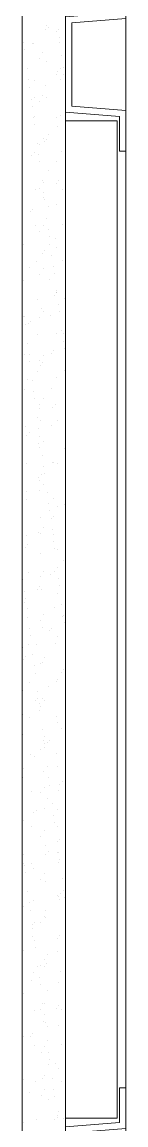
# Model space of a CAD drawing. Header units: inches. Extents: x 891 to 14187, y -1169 to 3232.
# Drawn here: x 9018.87 to 9020.37, y 2691.6 to 2707.5 of the extents above; entities that cross this region are included whole.
import ezdxf

# ---------------------------------------------------------------- set-up
doc = ezdxf.new("R2010")
doc.units = ezdxf.units.IN
doc.header["$MEASUREMENT"] = 0
for name, color, linetype, lineweight in [('A-WALL-PRHT', 7, 'Continuous', 9), ('E1', 7, 'Continuous', 9), ('E2', 7, 'Continuous', 9), ('E3', 7, 'Continuous', 9), ('EX-Windows', 7, 'Continuous', 9)]:
    doc.layers.add(name, color=color, linetype=linetype, lineweight=lineweight)

msp = doc.modelspace()

# ---------------------------------------------------------------- linework, layer by layer
at = {"layer": 'A-WALL-PRHT', "color": 8}
for p, q in [((9018.874, 2739.698), (9018.874, 2659.388)), ((9019.499, 2739.698), (9019.499, 2659.388))]:
    msp.add_line(p, q, dxfattribs=at)
at = {"layer": 'E1', "color": 8}
for p, q in [((9019.215, 2707.387), (9019.215, 2707.387)), ((9019.215, 2707.387), (9019.215, 2707.387)), ((9019.23, 2707.447), (9019.23, 2707.447)), ((9019.249, 2707.424), (9019.249, 2707.424)), ((9019.395, 2707.384), (9019.395, 2707.384)), ((9019.395, 2707.384), (9019.395, 2707.384)), ((9018.88, 2707.363), (9018.88, 2707.363)), ((9019.369, 2707.362), (9019.369, 2707.362)), ((9019.369, 2707.362), (9019.369, 2707.362)), ((9019.408, 2707.28), (9019.408, 2707.28)), ((9019.408, 2707.28), (9019.408, 2707.28)), ((9018.901, 2707.2), (9018.901, 2707.2)), ((9018.901, 2707.2), (9018.901, 2707.2)), ((9018.915, 2707.096), (9018.915, 2707.096)), ((9018.915, 2707.096), (9018.915, 2707.096)), ((9019.03, 2707.193), (9019.03, 2707.193)), ((9019.03, 2707.193), (9019.03, 2707.193)), ((9019.033, 2707.188), (9019.033, 2707.188)), ((9019.033, 2707.188), (9019.033, 2707.188)), ((9019.415, 2707.206), (9019.415, 2707.206)), ((9019.415, 2707.206), (9019.415, 2707.206)), ((9019.122, 2706.974), (9019.122, 2706.974)), ((9019.122, 2706.974), (9019.122, 2706.974)), ((9019.175, 2707.058), (9019.175, 2707.058)), ((9019.227, 2706.935), (9019.227, 2706.935)), ((9019.227, 2706.935), (9019.227, 2706.935)), ((9019.444, 2707.009), (9019.444, 2707.009)), ((9018.951, 2706.824), (9018.951, 2706.824)), ((9019.391, 2706.785), (9019.391, 2706.785)), ((9019.391, 2706.785), (9019.391, 2706.785)), ((9019.425, 2706.822), (9019.425, 2706.822)), ((9019.466, 2706.846), (9019.466, 2706.846)), ((9019.466, 2706.846), (9019.466, 2706.846)), ((9018.972, 2706.662), (9018.972, 2706.662)), ((9018.972, 2706.662), (9018.972, 2706.662)), ((9019.049, 2706.653), (9019.049, 2706.653)), ((9019.37, 2706.739), (9019.37, 2706.739)), ((9019.37, 2706.739), (9019.37, 2706.739)), ((9019.434, 2706.666), (9019.434, 2706.666)), ((9019.479, 2706.742), (9019.479, 2706.742)), ((9019.479, 2706.742), (9019.479, 2706.742)), ((9018.986, 2706.558), (9018.986, 2706.558)), ((9018.986, 2706.558), (9018.986, 2706.558)), ((9019.176, 2706.435), (9019.176, 2706.435)), ((9019.208, 2706.586), (9019.208, 2706.586)), ((9019.208, 2706.586), (9019.208, 2706.586)), ((9019.015, 2706.376), (9019.015, 2706.376)), ((9019.015, 2706.376), (9019.015, 2706.376)), ((9019.022, 2706.286), (9019.022, 2706.286)), ((9019.049, 2706.412), (9019.049, 2706.412)), ((9019.123, 2706.351), (9019.123, 2706.351)), ((9019.123, 2706.351), (9019.123, 2706.351)), ((9019.234, 2706.412), (9019.234, 2706.412)), ((9019.234, 2706.412), (9019.234, 2706.412)), ((9019.043, 2706.123), (9019.043, 2706.123)), ((9019.043, 2706.123), (9019.043, 2706.123)), ((9019.047, 2706.142), (9019.047, 2706.142)), ((9019.047, 2706.142), (9019.047, 2706.142)), ((9019.371, 2706.116), (9019.371, 2706.116)), ((9019.371, 2706.116), (9019.371, 2706.116)), ((9019.432, 2706.154), (9019.432, 2706.154)), ((9019.432, 2706.154), (9019.432, 2706.154)), ((9019.057, 2706.019), (9019.057, 2706.019)), ((9019.057, 2706.019), (9019.057, 2706.019)), ((9019.384, 2705.985), (9019.384, 2705.985)), ((9019.384, 2705.985), (9019.384, 2705.985)), ((9019.178, 2705.812), (9019.178, 2705.812)), ((9019.225, 2705.811), (9019.225, 2705.811)), ((9019.254, 2705.872), (9019.254, 2705.872)), ((9019.092, 2705.747), (9019.092, 2705.747)), ((9019.124, 2705.728), (9019.124, 2705.728)), ((9019.124, 2705.728), (9019.124, 2705.728)), ((9019.191, 2705.774), (9019.191, 2705.774)), ((9019.191, 2705.774), (9019.191, 2705.774)), ((9019.008, 2705.575), (9019.008, 2705.575)), ((9019.008, 2705.575), (9019.008, 2705.575)), ((9019.053, 2705.618), (9019.053, 2705.618)), ((9019.053, 2705.618), (9019.053, 2705.618)), ((9019.114, 2705.585), (9019.114, 2705.585)), ((9019.114, 2705.585), (9019.114, 2705.585)), ((9019.128, 2705.481), (9019.128, 2705.481)), ((9019.128, 2705.481), (9019.128, 2705.481)), ((9019.372, 2705.493), (9019.372, 2705.493)), ((9019.372, 2705.493), (9019.372, 2705.493)), ((9019.439, 2705.631), (9019.439, 2705.631)), ((9019.439, 2705.631), (9019.439, 2705.631)), ((9019.251, 2705.36), (9019.251, 2705.36)), ((9019.251, 2705.36), (9019.251, 2705.36)), ((9019.163, 2705.209), (9019.163, 2705.209)), ((9019.179, 2705.19), (9019.179, 2705.19)), ((9019.366, 2705.173), (9019.366, 2705.173)), ((9019.366, 2705.173), (9019.366, 2705.173)), ((9019.4, 2705.21), (9019.4, 2705.21)), ((9019.073, 2705.078), (9019.073, 2705.078)), ((9019.125, 2705.105), (9019.125, 2705.105)), ((9019.125, 2705.105), (9019.125, 2705.105)), ((9019.185, 2705.047), (9019.185, 2705.047)), ((9019.185, 2705.047), (9019.185, 2705.047)), ((9019.458, 2705.09), (9019.458, 2705.09)), ((9019.184, 2704.974), (9019.184, 2704.974)), ((9019.184, 2704.974), (9019.184, 2704.974)), ((9019.198, 2704.942), (9019.198, 2704.942)), ((9019.198, 2704.942), (9019.198, 2704.942)), ((9019.373, 2704.87), (9019.373, 2704.87)), ((9019.373, 2704.87), (9019.373, 2704.87)), ((9018.991, 2704.763), (9018.991, 2704.763)), ((9018.991, 2704.763), (9018.991, 2704.763)), ((9019.024, 2704.8), (9019.024, 2704.8)), ((9019.258, 2704.837), (9019.258, 2704.837)), ((9019.258, 2704.837), (9019.258, 2704.837)), ((9019.07, 2704.566), (9019.07, 2704.566)), ((9019.07, 2704.566), (9019.07, 2704.566)), ((9019.18, 2704.567), (9019.18, 2704.567)), ((9019.234, 2704.671), (9019.234, 2704.671)), ((9019.456, 2704.579), (9019.456, 2704.579)), ((9019.456, 2704.579), (9019.456, 2704.579)), ((9019.126, 2704.482), (9019.126, 2704.482)), ((9019.126, 2704.482), (9019.126, 2704.482)), ((9019.256, 2704.508), (9019.256, 2704.508)), ((9019.256, 2704.508), (9019.256, 2704.508)), ((9019.269, 2704.404), (9019.269, 2704.404)), ((9019.269, 2704.404), (9019.269, 2704.404)), ((9019.359, 2704.373), (9019.359, 2704.373)), ((9019.359, 2704.373), (9019.359, 2704.373)), ((9018.892, 2704.284), (9018.892, 2704.284)), ((9019.277, 2704.296), (9019.277, 2704.296)), ((9019.374, 2704.248), (9019.374, 2704.248)), ((9019.374, 2704.248), (9019.374, 2704.248)), ((9019.166, 2704.162), (9019.166, 2704.162)), ((9019.166, 2704.162), (9019.166, 2704.162)), ((9019.2, 2704.199), (9019.2, 2704.199)), ((9019.305, 2704.132), (9019.305, 2704.132)), ((9019.462, 2704.055), (9019.462, 2704.055)), ((9019.462, 2704.055), (9019.462, 2704.055)), ((9018.984, 2703.963), (9018.984, 2703.963)), ((9018.984, 2703.963), (9018.984, 2703.963)), ((9019.077, 2704.043), (9019.077, 2704.043)), ((9019.077, 2704.043), (9019.077, 2704.043)), ((9019.181, 2703.944), (9019.181, 2703.944)), ((9019.326, 2703.97), (9019.326, 2703.97)), ((9019.326, 2703.97), (9019.326, 2703.97)), ((9018.889, 2703.772), (9018.889, 2703.772)), ((9018.889, 2703.772), (9018.889, 2703.772)), ((9019.127, 2703.86), (9019.127, 2703.86)), ((9019.127, 2703.86), (9019.127, 2703.86)), ((9019.275, 2703.785), (9019.275, 2703.785)), ((9019.275, 2703.785), (9019.275, 2703.785)), ((9019.34, 2703.866), (9019.34, 2703.866)), ((9019.34, 2703.866), (9019.34, 2703.866)), ((9019.376, 2703.625), (9019.376, 2703.625)), ((9019.376, 2703.625), (9019.376, 2703.625)), ((9019.376, 2703.598), (9019.376, 2703.598)), ((9019.376, 2703.594), (9019.376, 2703.594)), ((9018.875, 2703.463), (9018.875, 2703.463)), ((9018.875, 2703.463), (9018.875, 2703.463)), ((9018.882, 2703.41), (9018.882, 2703.41)), ((9019.096, 2703.503), (9019.096, 2703.503)), ((9019.342, 2703.561), (9019.342, 2703.561)), ((9019.342, 2703.561), (9019.342, 2703.561)), ((9019.397, 2703.431), (9019.397, 2703.431)), ((9019.397, 2703.431), (9019.397, 2703.431)), ((9019.482, 2703.515), (9019.482, 2703.515)), ((9019.159, 2703.362), (9019.159, 2703.362)), ((9019.159, 2703.362), (9019.159, 2703.362)), ((9019.182, 2703.321), (9019.182, 2703.321)), ((9019.281, 2703.261), (9019.281, 2703.261)), ((9019.281, 2703.261), (9019.281, 2703.261)), ((9019.411, 2703.327), (9019.411, 2703.327)), ((9019.411, 2703.327), (9019.411, 2703.327)), ((9018.896, 2703.249), (9018.896, 2703.249)), ((9018.896, 2703.249), (9018.896, 2703.249)), ((9018.904, 2703.247), (9018.904, 2703.247)), ((9018.904, 2703.247), (9018.904, 2703.247)), ((9018.917, 2703.143), (9018.917, 2703.143)), ((9018.917, 2703.143), (9018.917, 2703.143)), ((9018.966, 2703.151), (9018.966, 2703.151)), ((9018.966, 2703.151), (9018.966, 2703.151)), ((9019, 2703.188), (9019, 2703.188)), ((9019.128, 2703.237), (9019.128, 2703.237)), ((9019.128, 2703.237), (9019.128, 2703.237)), ((9019.094, 2702.991), (9019.094, 2702.991)), ((9019.094, 2702.991), (9019.094, 2702.991)), ((9019.377, 2703.002), (9019.377, 2703.002)), ((9019.377, 2703.002), (9019.377, 2703.002)), ((9019.447, 2703.056), (9019.447, 2703.056)), ((9019.479, 2703.004), (9019.479, 2703.004)), ((9019.479, 2703.004), (9019.479, 2703.004)), ((9018.876, 2702.84), (9018.876, 2702.84)), ((9018.876, 2702.84), (9018.876, 2702.84)), ((9018.953, 2702.871), (9018.953, 2702.871)), ((9019.468, 2702.893), (9019.468, 2702.893)), ((9019.468, 2702.893), (9019.468, 2702.893)), ((9019.482, 2702.789), (9019.482, 2702.789)), ((9019.482, 2702.789), (9019.482, 2702.789)), ((9018.916, 2702.709), (9018.916, 2702.709)), ((9018.975, 2702.709), (9018.975, 2702.709)), ((9018.975, 2702.709), (9018.975, 2702.709)), ((9019.129, 2702.614), (9019.129, 2702.614)), ((9019.129, 2702.614), (9019.129, 2702.614)), ((9019.183, 2702.698), (9019.183, 2702.698)), ((9019.301, 2702.721), (9019.301, 2702.721)), ((9019.335, 2702.76), (9019.335, 2702.76)), ((9019.335, 2702.76), (9019.335, 2702.76)), ((9018.988, 2702.605), (9018.988, 2702.605)), ((9018.988, 2702.605), (9018.988, 2702.605)), ((9019.101, 2702.467), (9019.101, 2702.467)), ((9019.101, 2702.467), (9019.101, 2702.467)), ((9019.142, 2702.55), (9019.142, 2702.55)), ((9019.142, 2702.55), (9019.142, 2702.55)), ((9019.175, 2702.586), (9019.175, 2702.586)), ((9019.486, 2702.48), (9019.486, 2702.48)), ((9019.486, 2702.48), (9019.486, 2702.48)), ((9018.959, 2702.35), (9018.959, 2702.35)), ((9018.959, 2702.35), (9018.959, 2702.35)), ((9019.024, 2702.333), (9019.024, 2702.333)), ((9019.378, 2702.379), (9019.378, 2702.379)), ((9019.378, 2702.379), (9019.378, 2702.379)), ((9018.877, 2702.218), (9018.877, 2702.218)), ((9018.877, 2702.218), (9018.877, 2702.218)), ((9018.913, 2702.197), (9018.913, 2702.197)), ((9018.913, 2702.197), (9018.913, 2702.197)), ((9019.046, 2702.17), (9019.046, 2702.17)), ((9019.046, 2702.17), (9019.046, 2702.17)), ((9019.298, 2702.21), (9019.298, 2702.21)), ((9019.298, 2702.21), (9019.298, 2702.21)), ((9019.059, 2702.066), (9019.059, 2702.066)), ((9019.059, 2702.066), (9019.059, 2702.066)), ((9019.131, 2701.991), (9019.131, 2701.991)), ((9019.131, 2701.991), (9019.131, 2701.991)), ((9019.184, 2702.076), (9019.184, 2702.076)), ((9019.351, 2701.985), (9019.351, 2701.985)), ((9019.12, 2701.927), (9019.12, 2701.927)), ((9019.317, 2701.948), (9019.317, 2701.948)), ((9019.317, 2701.948), (9019.317, 2701.948)), ((9018.92, 2701.673), (9018.92, 2701.673)), ((9018.92, 2701.673), (9018.92, 2701.673)), ((9019.095, 2701.795), (9019.095, 2701.795)), ((9019.135, 2701.749), (9019.135, 2701.749)), ((9019.135, 2701.749), (9019.135, 2701.749)), ((9019.305, 2701.686), (9019.305, 2701.686)), ((9019.305, 2701.686), (9019.305, 2701.686)), ((9019.379, 2701.756), (9019.379, 2701.756)), ((9019.379, 2701.756), (9019.379, 2701.756)), ((9018.878, 2701.595), (9018.878, 2701.595)), ((9018.878, 2701.595), (9018.878, 2701.595)), ((9018.942, 2701.538), (9018.942, 2701.538)), ((9018.942, 2701.538), (9018.942, 2701.538)), ((9018.975, 2701.575), (9018.975, 2701.575)), ((9019.116, 2701.632), (9019.116, 2701.632)), ((9019.116, 2701.632), (9019.116, 2701.632)), ((9019.13, 2701.528), (9019.13, 2701.528)), ((9019.13, 2701.528), (9019.13, 2701.528)), ((9019.118, 2701.416), (9019.118, 2701.416)), ((9019.118, 2701.416), (9019.118, 2701.416)), ((9019.132, 2701.368), (9019.132, 2701.368)), ((9019.132, 2701.368), (9019.132, 2701.368)), ((9019.185, 2701.453), (9019.185, 2701.453)), ((9019.493, 2701.347), (9019.493, 2701.347)), ((9019.493, 2701.347), (9019.493, 2701.347)), ((9019.166, 2701.256), (9019.166, 2701.256)), ((9018.939, 2701.133), (9018.939, 2701.133)), ((9019.187, 2701.094), (9019.187, 2701.094)), ((9019.187, 2701.094), (9019.187, 2701.094)), ((9019.31, 2701.148), (9019.31, 2701.148)), ((9019.31, 2701.148), (9019.31, 2701.148)), ((9019.325, 2701.146), (9019.325, 2701.146)), ((9019.38, 2701.133), (9019.38, 2701.133)), ((9019.38, 2701.133), (9019.38, 2701.133)), ((9018.879, 2700.972), (9018.879, 2700.972)), ((9018.879, 2700.972), (9018.879, 2700.972)), ((9019.117, 2700.937), (9019.117, 2700.937)), ((9019.117, 2700.937), (9019.117, 2700.937)), ((9019.124, 2700.892), (9019.124, 2700.892)), ((9019.124, 2700.892), (9019.124, 2700.892)), ((9019.151, 2700.974), (9019.151, 2700.974)), ((9019.201, 2700.99), (9019.201, 2700.99)), ((9019.201, 2700.99), (9019.201, 2700.99)), ((9018.935, 2700.738), (9018.935, 2700.738)), ((9018.935, 2700.738), (9018.935, 2700.738)), ((9019.133, 2700.746), (9019.133, 2700.746)), ((9019.133, 2700.746), (9019.133, 2700.746)), ((9019.187, 2700.83), (9019.187, 2700.83)), ((9019.237, 2700.718), (9019.237, 2700.718)), ((9018.937, 2700.622), (9018.937, 2700.622)), ((9018.937, 2700.622), (9018.937, 2700.622)), ((9019.258, 2700.555), (9019.258, 2700.555)), ((9019.258, 2700.555), (9019.258, 2700.555)), ((9019.322, 2700.634), (9019.322, 2700.634)), ((9019.322, 2700.634), (9019.322, 2700.634)), ((9019.272, 2700.451), (9019.272, 2700.451)), ((9019.272, 2700.451), (9019.272, 2700.451)), ((9019.381, 2700.511), (9019.381, 2700.511)), ((9019.381, 2700.511), (9019.381, 2700.511)), ((9019.486, 2700.547), (9019.486, 2700.547)), ((9019.486, 2700.547), (9019.486, 2700.547)), ((9018.88, 2700.349), (9018.88, 2700.349)), ((9018.88, 2700.349), (9018.88, 2700.349)), ((9019.144, 2700.352), (9019.144, 2700.352)), ((9019.293, 2700.336), (9019.293, 2700.336)), ((9019.293, 2700.336), (9019.293, 2700.336)), ((9019.326, 2700.373), (9019.326, 2700.373)), ((9018.943, 2700.098), (9018.943, 2700.098)), ((9018.943, 2700.098), (9018.943, 2700.098)), ((9019.11, 2700.137), (9019.11, 2700.137)), ((9019.11, 2700.137), (9019.11, 2700.137)), ((9019.134, 2700.123), (9019.134, 2700.123)), ((9019.134, 2700.123), (9019.134, 2700.123)), ((9019.188, 2700.207), (9019.188, 2700.207)), ((9019.308, 2700.18), (9019.308, 2700.18)), ((9019.329, 2700.111), (9019.329, 2700.111)), ((9019.329, 2700.111), (9019.329, 2700.111)), ((9018.917, 2699.926), (9018.917, 2699.926)), ((9018.917, 2699.926), (9018.917, 2699.926)), ((9018.951, 2699.963), (9018.951, 2699.963)), ((9019.329, 2700.017), (9019.329, 2700.017)), ((9019.329, 2700.017), (9019.329, 2700.017)), ((9019.343, 2699.913), (9019.343, 2699.913)), ((9019.343, 2699.913), (9019.343, 2699.913)), ((9019.141, 2699.84), (9019.141, 2699.84)), ((9019.141, 2699.84), (9019.141, 2699.84)), ((9019.382, 2699.888), (9019.382, 2699.888)), ((9019.382, 2699.888), (9019.382, 2699.888)), ((9018.881, 2699.726), (9018.881, 2699.726)), ((9018.881, 2699.726), (9018.881, 2699.726)), ((9019.379, 2699.641), (9019.379, 2699.641)), ((9019.468, 2699.735), (9019.468, 2699.735)), ((9019.468, 2699.735), (9019.468, 2699.735)), ((9018.885, 2699.457), (9018.885, 2699.457)), ((9018.963, 2699.558), (9018.963, 2699.558)), ((9019.135, 2699.5), (9019.135, 2699.5)), ((9019.135, 2699.5), (9019.135, 2699.5)), ((9019.189, 2699.584), (9019.189, 2699.584)), ((9019.286, 2699.536), (9019.286, 2699.536)), ((9019.286, 2699.536), (9019.286, 2699.536)), ((9019.348, 2699.571), (9019.348, 2699.571)), ((9019.4, 2699.479), (9019.4, 2699.479)), ((9019.4, 2699.479), (9019.4, 2699.479)), ((9018.906, 2699.294), (9018.906, 2699.294)), ((9018.906, 2699.294), (9018.906, 2699.294)), ((9019.093, 2699.325), (9019.093, 2699.325)), ((9019.093, 2699.325), (9019.093, 2699.325)), ((9019.126, 2699.362), (9019.126, 2699.362)), ((9019.148, 2699.317), (9019.148, 2699.317)), ((9019.148, 2699.317), (9019.148, 2699.317)), ((9019.414, 2699.375), (9019.414, 2699.375)), ((9019.414, 2699.375), (9019.414, 2699.375)), ((9018.91, 2699.126), (9018.91, 2699.126)), ((9018.91, 2699.126), (9018.91, 2699.126)), ((9018.92, 2699.19), (9018.92, 2699.19)), ((9018.92, 2699.19), (9018.92, 2699.19)), ((9019.383, 2699.265), (9019.383, 2699.265)), ((9019.383, 2699.265), (9019.383, 2699.265)), ((9018.883, 2699.103), (9018.883, 2699.103)), ((9018.883, 2699.103), (9018.883, 2699.103)), ((9018.96, 2699.046), (9018.96, 2699.046)), ((9018.96, 2699.046), (9018.96, 2699.046)), ((9019.19, 2698.961), (9019.19, 2698.961)), ((9019.346, 2699.059), (9019.346, 2699.059)), ((9019.346, 2699.059), (9019.346, 2699.059)), ((9019.449, 2699.103), (9019.449, 2699.103)), ((9018.956, 2698.918), (9018.956, 2698.918)), ((9019.136, 2698.877), (9019.136, 2698.877)), ((9019.136, 2698.877), (9019.136, 2698.877)), ((9019.461, 2698.934), (9019.461, 2698.934)), ((9019.461, 2698.934), (9019.461, 2698.934)), ((9019.471, 2698.94), (9019.471, 2698.94)), ((9019.471, 2698.94), (9019.471, 2698.94)), ((9019.485, 2698.836), (9019.485, 2698.836)), ((9019.485, 2698.836), (9019.485, 2698.836)), ((9018.977, 2698.756), (9018.977, 2698.756)), ((9018.977, 2698.756), (9018.977, 2698.756)), ((9018.991, 2698.652), (9018.991, 2698.652)), ((9018.991, 2698.652), (9018.991, 2698.652)), ((9019.167, 2698.777), (9019.167, 2698.777)), ((9019.268, 2698.724), (9019.268, 2698.724)), ((9019.268, 2698.724), (9019.268, 2698.724)), ((9019.302, 2698.76), (9019.302, 2698.76)), ((9019.385, 2698.642), (9019.385, 2698.642)), ((9019.385, 2698.642), (9019.385, 2698.642)), ((9018.967, 2698.523), (9018.967, 2698.523)), ((9018.967, 2698.523), (9018.967, 2698.523)), ((9019.086, 2698.524), (9019.086, 2698.524)), ((9019.086, 2698.524), (9019.086, 2698.524)), ((9019.353, 2698.535), (9019.353, 2698.535)), ((9019.353, 2698.535), (9019.353, 2698.535)), ((9018.884, 2698.481), (9018.884, 2698.481)), ((9018.884, 2698.481), (9018.884, 2698.481)), ((9018.926, 2698.351), (9018.926, 2698.351)), ((9019.027, 2698.38), (9019.027, 2698.38)), ((9019.191, 2698.339), (9019.191, 2698.339)), ((9018.892, 2698.314), (9018.892, 2698.314)), ((9018.892, 2698.314), (9018.892, 2698.314)), ((9019.048, 2698.217), (9019.048, 2698.217)), ((9019.048, 2698.217), (9019.048, 2698.217)), ((9019.137, 2698.254), (9019.137, 2698.254)), ((9019.137, 2698.254), (9019.137, 2698.254)), ((9019.165, 2698.265), (9019.165, 2698.265)), ((9019.165, 2698.265), (9019.165, 2698.265)), ((9019.062, 2698.113), (9019.062, 2698.113)), ((9019.062, 2698.113), (9019.062, 2698.113)), ((9019.386, 2698.019), (9019.386, 2698.019)), ((9019.386, 2698.019), (9019.386, 2698.019)), ((9019.444, 2698.122), (9019.444, 2698.122)), ((9019.444, 2698.122), (9019.444, 2698.122)), ((9019.477, 2698.159), (9019.477, 2698.159)), ((9018.885, 2697.858), (9018.885, 2697.858)), ((9018.885, 2697.858), (9018.885, 2697.858)), ((9018.987, 2697.983), (9018.987, 2697.983)), ((9019.261, 2697.923), (9019.261, 2697.923)), ((9019.261, 2697.923), (9019.261, 2697.923)), ((9019.372, 2697.995), (9019.372, 2697.995)), ((9019.068, 2697.712), (9019.068, 2697.712)), ((9019.068, 2697.712), (9019.068, 2697.712)), ((9019.098, 2697.842), (9019.098, 2697.842)), ((9019.102, 2697.749), (9019.102, 2697.749)), ((9019.172, 2697.741), (9019.172, 2697.741)), ((9019.172, 2697.741), (9019.172, 2697.741)), ((9019.192, 2697.716), (9019.192, 2697.716)), ((9019.119, 2697.679), (9019.119, 2697.679)), ((9019.119, 2697.679), (9019.119, 2697.679)), ((9019.133, 2697.575), (9019.133, 2697.575)), ((9019.133, 2697.575), (9019.133, 2697.575)), ((9019.139, 2697.631), (9019.139, 2697.631)), ((9019.139, 2697.631), (9019.139, 2697.631)), ((9018.886, 2697.513), (9018.886, 2697.513)), ((9018.886, 2697.513), (9018.886, 2697.513)), ((9018.984, 2697.471), (9018.984, 2697.471)), ((9018.984, 2697.471), (9018.984, 2697.471)), ((9019.37, 2697.484), (9019.37, 2697.484)), ((9019.37, 2697.484), (9019.37, 2697.484)), ((9019.387, 2697.397), (9019.387, 2697.397)), ((9019.387, 2697.397), (9019.387, 2697.397)), ((9018.886, 2697.235), (9018.886, 2697.235)), ((9018.886, 2697.235), (9018.886, 2697.235)), ((9019.168, 2697.303), (9019.168, 2697.303)), ((9019.437, 2697.322), (9019.437, 2697.322)), ((9019.437, 2697.322), (9019.437, 2697.322)), ((9019.19, 2697.141), (9019.19, 2697.141)), ((9019.19, 2697.141), (9019.19, 2697.141)), ((9019.191, 2697.201), (9019.191, 2697.201)), ((9019.193, 2697.093), (9019.193, 2697.093)), ((9019.244, 2697.111), (9019.244, 2697.111)), ((9019.244, 2697.111), (9019.244, 2697.111)), ((9019.277, 2697.148), (9019.277, 2697.148)), ((9018.991, 2696.947), (9018.991, 2696.947)), ((9018.991, 2696.947), (9018.991, 2696.947)), ((9019.061, 2696.912), (9019.061, 2696.912)), ((9019.061, 2696.912), (9019.061, 2696.912)), ((9019.14, 2697.009), (9019.14, 2697.009)), ((9019.14, 2697.009), (9019.14, 2697.009)), ((9019.204, 2697.037), (9019.204, 2697.037)), ((9019.204, 2697.037), (9019.204, 2697.037)), ((9019.376, 2696.96), (9019.376, 2696.96)), ((9019.376, 2696.96), (9019.376, 2696.96)), ((9018.902, 2696.738), (9018.902, 2696.738)), ((9019.239, 2696.765), (9019.239, 2696.765)), ((9019.388, 2696.774), (9019.388, 2696.774)), ((9019.388, 2696.774), (9019.388, 2696.774)), ((9018.887, 2696.612), (9018.887, 2696.612)), ((9018.887, 2696.612), (9018.887, 2696.612)), ((9019.189, 2696.69), (9019.189, 2696.69)), ((9019.189, 2696.69), (9019.189, 2696.69)), ((9019.261, 2696.602), (9019.261, 2696.602)), ((9019.261, 2696.602), (9019.261, 2696.602)), ((9019.195, 2696.47), (9019.195, 2696.47)), ((9019.274, 2696.498), (9019.274, 2696.498)), ((9019.274, 2696.498), (9019.274, 2696.498)), ((9019.396, 2696.42), (9019.396, 2696.42)), ((9019.419, 2696.51), (9019.419, 2696.51)), ((9019.419, 2696.51), (9019.419, 2696.51)), ((9019.453, 2696.547), (9019.453, 2696.547)), ((9019.01, 2696.407), (9019.01, 2696.407)), ((9019.141, 2696.386), (9019.141, 2696.386)), ((9019.141, 2696.386), (9019.141, 2696.386)), ((9019.237, 2696.311), (9019.237, 2696.311)), ((9019.237, 2696.311), (9019.237, 2696.311)), ((9019.043, 2696.1), (9019.043, 2696.1)), ((9019.043, 2696.1), (9019.043, 2696.1)), ((9019.077, 2696.137), (9019.077, 2696.137)), ((9019.195, 2696.166), (9019.195, 2696.166)), ((9019.195, 2696.166), (9019.195, 2696.166)), ((9019.31, 2696.227), (9019.31, 2696.227)), ((9019.389, 2696.151), (9019.389, 2696.151)), ((9019.389, 2696.151), (9019.389, 2696.151)), ((9018.888, 2695.989), (9018.888, 2695.989)), ((9018.888, 2695.989), (9018.888, 2695.989)), ((9019.332, 2696.064), (9019.332, 2696.064)), ((9019.332, 2696.064), (9019.332, 2696.064)), ((9019.345, 2695.96), (9019.345, 2695.96)), ((9019.345, 2695.96), (9019.345, 2695.96)), ((9019.008, 2695.896), (9019.008, 2695.896)), ((9019.008, 2695.896), (9019.008, 2695.896)), ((9019.196, 2695.847), (9019.196, 2695.847)), ((9019.393, 2695.908), (9019.393, 2695.908)), ((9019.393, 2695.908), (9019.393, 2695.908)), ((9019.142, 2695.763), (9019.142, 2695.763)), ((9019.142, 2695.763), (9019.142, 2695.763)), ((9019.215, 2695.626), (9019.215, 2695.626)), ((9019.381, 2695.688), (9019.381, 2695.688)), ((9019.412, 2695.71), (9019.412, 2695.71)), ((9019.412, 2695.71), (9019.412, 2695.71)), ((9018.888, 2695.504), (9018.888, 2695.504)), ((9019.219, 2695.499), (9019.219, 2695.499)), ((9019.219, 2695.499), (9019.219, 2695.499)), ((9019.253, 2695.536), (9019.253, 2695.536)), ((9019.39, 2695.528), (9019.39, 2695.528)), ((9019.39, 2695.528), (9019.39, 2695.528)), ((9019.402, 2695.526), (9019.402, 2695.526)), ((9019.402, 2695.526), (9019.402, 2695.526)), ((9018.889, 2695.366), (9018.889, 2695.366)), ((9018.889, 2695.366), (9018.889, 2695.366)), ((9018.909, 2695.341), (9018.909, 2695.341)), ((9018.909, 2695.341), (9018.909, 2695.341)), ((9019.015, 2695.372), (9019.015, 2695.372)), ((9019.015, 2695.372), (9019.015, 2695.372)), ((9019.4, 2695.385), (9019.4, 2695.385)), ((9019.4, 2695.385), (9019.4, 2695.385)), ((9019.416, 2695.422), (9019.416, 2695.422)), ((9019.416, 2695.422), (9019.416, 2695.422)), ((9018.923, 2695.237), (9018.923, 2695.237)), ((9018.923, 2695.237), (9018.923, 2695.237)), ((9019.037, 2695.3), (9019.037, 2695.3)), ((9019.037, 2695.3), (9019.037, 2695.3)), ((9019.197, 2695.224), (9019.197, 2695.224)), ((9019.452, 2695.15), (9019.452, 2695.15)), ((9018.877, 2695.126), (9018.877, 2695.126)), ((9019.143, 2695.14), (9019.143, 2695.14)), ((9019.143, 2695.14), (9019.143, 2695.14)), ((9019.212, 2695.114), (9019.212, 2695.114)), ((9019.212, 2695.114), (9019.212, 2695.114)), ((9019.473, 2694.987), (9019.473, 2694.987)), ((9019.473, 2694.987), (9019.473, 2694.987)), ((9018.958, 2694.966), (9018.958, 2694.966)), ((9019.034, 2694.832), (9019.034, 2694.832)), ((9019.391, 2694.905), (9019.391, 2694.905)), ((9019.391, 2694.905), (9019.391, 2694.905)), ((9019.395, 2694.898), (9019.395, 2694.898)), ((9019.395, 2694.898), (9019.395, 2694.898)), ((9019.419, 2694.845), (9019.419, 2694.845)), ((9019.428, 2694.934), (9019.428, 2694.934)), ((9019.487, 2694.883), (9019.487, 2694.883)), ((9019.487, 2694.883), (9019.487, 2694.883)), ((9018.891, 2694.744), (9018.891, 2694.744)), ((9018.891, 2694.744), (9018.891, 2694.744)), ((9018.98, 2694.803), (9018.98, 2694.803)), ((9018.98, 2694.803), (9018.98, 2694.803)), ((9018.994, 2694.699), (9018.994, 2694.699)), ((9018.994, 2694.699), (9018.994, 2694.699)), ((9019.212, 2694.699), (9019.212, 2694.699)), ((9019.212, 2694.699), (9019.212, 2694.699)), ((9019.053, 2694.525), (9019.053, 2694.525)), ((9019.144, 2694.517), (9019.144, 2694.517)), ((9019.144, 2694.517), (9019.144, 2694.517)), ((9019.198, 2694.602), (9019.198, 2694.602)), ((9019.219, 2694.591), (9019.219, 2694.591)), ((9019.219, 2694.591), (9019.219, 2694.591)), ((9019.019, 2694.488), (9019.019, 2694.488)), ((9019.019, 2694.488), (9019.019, 2694.488)), ((9019.029, 2694.427), (9019.029, 2694.427)), ((9019.032, 2694.32), (9019.032, 2694.32)), ((9019.032, 2694.32), (9019.032, 2694.32)), ((9019.051, 2694.265), (9019.051, 2694.265)), ((9019.051, 2694.265), (9019.051, 2694.265)), ((9019.392, 2694.282), (9019.392, 2694.282)), ((9019.392, 2694.282), (9019.392, 2694.282)), ((9019.417, 2694.333), (9019.417, 2694.333)), ((9019.417, 2694.333), (9019.417, 2694.333)), ((9018.892, 2694.121), (9018.892, 2694.121)), ((9018.892, 2694.121), (9018.892, 2694.121)), ((9019.064, 2694.161), (9019.064, 2694.161)), ((9019.064, 2694.161), (9019.064, 2694.161)), ((9019.239, 2694.051), (9019.239, 2694.051)), ((9019.388, 2694.097), (9019.388, 2694.097)), ((9019.388, 2694.097), (9019.388, 2694.097)), ((9019.1, 2693.889), (9019.1, 2693.889)), ((9019.145, 2693.894), (9019.145, 2693.894)), ((9019.145, 2693.894), (9019.145, 2693.894)), ((9019.194, 2693.886), (9019.194, 2693.886)), ((9019.194, 2693.886), (9019.194, 2693.886)), ((9019.199, 2693.979), (9019.199, 2693.979)), ((9019.228, 2693.923), (9019.228, 2693.923)), ((9019.038, 2693.797), (9019.038, 2693.797)), ((9019.038, 2693.797), (9019.038, 2693.797)), ((9019.122, 2693.726), (9019.122, 2693.726)), ((9019.122, 2693.726), (9019.122, 2693.726)), ((9019.424, 2693.809), (9019.424, 2693.809)), ((9019.424, 2693.809), (9019.424, 2693.809)), ((9019.012, 2693.687), (9019.012, 2693.687)), ((9019.012, 2693.687), (9019.012, 2693.687)), ((9019.135, 2693.622), (9019.135, 2693.622)), ((9019.135, 2693.622), (9019.135, 2693.622)), ((9019.394, 2693.66), (9019.394, 2693.66)), ((9019.394, 2693.66), (9019.394, 2693.66)), ((9018.893, 2693.498), (9018.893, 2693.498)), ((9018.893, 2693.498), (9018.893, 2693.498)), ((9019.236, 2693.539), (9019.236, 2693.539)), ((9019.236, 2693.539), (9019.236, 2693.539)), ((9019.058, 2693.257), (9019.058, 2693.257)), ((9019.146, 2693.272), (9019.146, 2693.272)), ((9019.146, 2693.272), (9019.146, 2693.272)), ((9019.171, 2693.351), (9019.171, 2693.351)), ((9019.2, 2693.356), (9019.2, 2693.356)), ((9019.37, 2693.285), (9019.37, 2693.285)), ((9019.37, 2693.285), (9019.37, 2693.285)), ((9019.404, 2693.322), (9019.404, 2693.322)), ((9019.443, 2693.269), (9019.443, 2693.269)), ((9019.188, 2693.086), (9019.188, 2693.086)), ((9019.188, 2693.086), (9019.188, 2693.086)), ((9019.192, 2693.188), (9019.192, 2693.188)), ((9019.192, 2693.188), (9019.192, 2693.188)), ((9019.206, 2693.084), (9019.206, 2693.084)), ((9019.206, 2693.084), (9019.206, 2693.084)), ((9019.243, 2693.016), (9019.243, 2693.016)), ((9019.243, 2693.016), (9019.243, 2693.016)), ((9019.395, 2693.037), (9019.395, 2693.037)), ((9019.395, 2693.037), (9019.395, 2693.037)), ((9018.894, 2692.875), (9018.894, 2692.875)), ((9018.894, 2692.875), (9018.894, 2692.875)), ((9018.994, 2692.875), (9018.994, 2692.875)), ((9018.994, 2692.875), (9018.994, 2692.875)), ((9019.028, 2692.912), (9019.028, 2692.912)), ((9019.242, 2692.812), (9019.242, 2692.812)), ((9019.055, 2692.745), (9019.055, 2692.745)), ((9019.055, 2692.745), (9019.055, 2692.745)), ((9019.148, 2692.649), (9019.148, 2692.649)), ((9019.148, 2692.649), (9019.148, 2692.649)), ((9019.201, 2692.733), (9019.201, 2692.733)), ((9019.263, 2692.65), (9019.263, 2692.65)), ((9019.263, 2692.65), (9019.263, 2692.65)), ((9019.441, 2692.758), (9019.441, 2692.758)), ((9019.441, 2692.758), (9019.441, 2692.758)), ((9018.877, 2692.463), (9018.877, 2692.463)), ((9019.262, 2692.475), (9019.262, 2692.475)), ((9019.277, 2692.545), (9019.277, 2692.545)), ((9019.277, 2692.545), (9019.277, 2692.545)), ((9019.363, 2692.485), (9019.363, 2692.485)), ((9019.363, 2692.485), (9019.363, 2692.485)), ((9019.204, 2692.311), (9019.204, 2692.311)), ((9019.396, 2692.414), (9019.396, 2692.414)), ((9019.396, 2692.414), (9019.396, 2692.414)), ((9018.895, 2692.252), (9018.895, 2692.252)), ((9018.895, 2692.252), (9018.895, 2692.252)), ((9019.062, 2692.222), (9019.062, 2692.222)), ((9019.062, 2692.222), (9019.062, 2692.222)), ((9019.17, 2692.274), (9019.17, 2692.274)), ((9019.17, 2692.274), (9019.17, 2692.274)), ((9019.313, 2692.274), (9019.313, 2692.274)), ((9019.447, 2692.234), (9019.447, 2692.234)), ((9019.447, 2692.234), (9019.447, 2692.234)), ((9018.987, 2692.075), (9018.987, 2692.075)), ((9018.987, 2692.075), (9018.987, 2692.075)), ((9019.149, 2692.026), (9019.149, 2692.026)), ((9019.149, 2692.026), (9019.149, 2692.026)), ((9019.202, 2692.11), (9019.202, 2692.11)), ((9019.26, 2691.964), (9019.26, 2691.964)), ((9019.26, 2691.964), (9019.26, 2691.964)), ((9019.334, 2692.111), (9019.334, 2692.111)), ((9019.334, 2692.111), (9019.334, 2692.111)), ((9019.348, 2692.007), (9019.348, 2692.007)), ((9019.348, 2692.007), (9019.348, 2692.007)), ((9018.874, 2691.951), (9018.874, 2691.951)), ((9018.874, 2691.951), (9018.874, 2691.951)), ((9019.081, 2691.681), (9019.081, 2691.681)), ((9019.345, 2691.673), (9019.345, 2691.673)), ((9019.345, 2691.673), (9019.345, 2691.673)), ((9019.379, 2691.71), (9019.379, 2691.71)), ((9019.384, 2691.735), (9019.384, 2691.735)), ((9019.397, 2691.791), (9019.397, 2691.791)), ((9019.397, 2691.791), (9019.397, 2691.791)), ((9019.467, 2691.694), (9019.467, 2691.694)), ((9018.896, 2691.63), (9018.896, 2691.63)), ((9018.896, 2691.63), (9018.896, 2691.63))]:
    msp.add_line(p, q, dxfattribs=at)
at = {"layer": 'E1', "color": 8, "flags": 128}
for points in [[(9019.593, 2706.285), (9020.374, 2706.222), (9020.374, 2705.636), (9020.28, 2705.636), (9020.28, 2706.136), (9019.499, 2706.198), (9019.499, 2707.573), (9020.28, 2707.636), (9020.28, 2708.136), (9020.374, 2708.136), (9020.374, 2707.549), (9019.593, 2707.487)], [(9019.593, 2690.285), (9020.374, 2690.222), (9020.374, 2689.636), (9020.28, 2689.636), (9020.28, 2690.136), (9019.499, 2690.198), (9019.499, 2691.573), (9020.28, 2691.636), (9020.28, 2692.136), (9020.374, 2692.136), (9020.374, 2691.549), (9019.593, 2691.487)]]:
    msp.add_lwpolyline(points, close=True, dxfattribs=at)
at = {"layer": 'E2', "color": 8}
for p, q in [((9018.874, 2659.388), (9018.874, 2739.698)), ((9018.874, 2739.698), (9018.874, 2659.388)), ((9019.499, 2739.698), (9019.499, 2659.388))]:
    msp.add_line(p, q, dxfattribs=at)
at = {"layer": 'E3', "color": 8}
for p, q in [((9020.249, 2706.073), (9019.499, 2706.073)), ((9019.499, 2706.073), (9019.499, 2691.698)), ((9020.249, 2691.698), (9020.249, 2706.073)), ((9020.249, 2706.073), (9020.249, 2691.698)), ((9019.499, 2691.698), (9020.249, 2691.698))]:
    msp.add_line(p, q, dxfattribs=at)
at = {"layer": 'EX-Windows', "color": 8}
msp.add_line((9020.374, 2679.698), (9020.374, 2739.698), dxfattribs=at)

doc.saveas('drawing.dxf')
